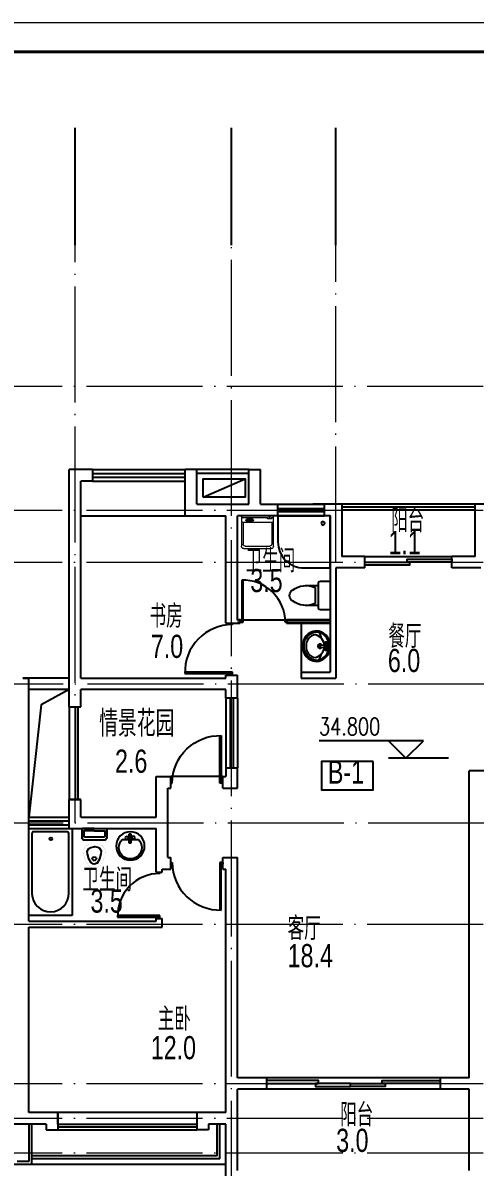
# Model space of a CAD drawing. Extents: x 1332633 to 1595679, y 264824 to 640777.
# Drawn here: x 1369132 to 1376932, y 521485 to 541240 of the extents above; entities that cross this region are included whole.
import ezdxf
from ezdxf.enums import TextEntityAlignment as Align

# ---------------------------------------------------------------- set-up
doc = ezdxf.new("R2010")
doc.units = 0
doc.header["$LTSCALE"] = 1000
doc.header["$MEASUREMENT"] = 0
doc.linetypes.add('DOTE', pattern=[2.42, 2, -0.2, 0.02, -0.2])
doc.layers.get('0').update_dxf_attribs({"linetype": 'CONTINUOUS'})
for name, color, linetype in [('3T_WOOD', 21, 'CONTINUOUS'), ('A-Balcony(建筑阳台)', 32, 'CONTINUOUS'), ('A-BALCONY_建筑阳台_', 6, 'CONTINUOUS'), ('A-Fur1(建筑厨卫洁具)', 136, 'CONTINUOUS'), ('A-Ground(室外构件)', 31, 'CONTINUOUS'), ('A-Hz1(房间名称)', 4, 'CONTINUOUS'), ('A-Hz3(房间面积)', 2, 'CONTINUOUS'), ('A-Wall(建筑墙)', 255, 'CONTINUOUS'), ('A-WALL_建筑墙_', 255, 'CONTINUOUS'), ('A-WINDOW(建筑门窗)', 4, 'CONTINUOUS'), ('AXIS', 3, 'CONTINUOUS'), ('C-sheet(通用-图框)', 7, 'CONTINUOUS'), ('DIM_ELEV', 3, 'CONTINUOUS'), ('管井', 5, 'CONTINUOUS')]:
    doc.layers.add(name, color=color, linetype=linetype)
for name, color, linetype, lineweight in [('_公共_图框', 4, 'CONTINUOUS', 5), ('DOTE', 1, 'DOTE', 13), ('JJ', 8, 'CONTINUOUS', 0), ('PUB_TEXT', 7, 'CONTINUOUS', 13), ('WALL', 2, 'CONTINUOUS', 35)]:
    doc.layers.add(name, color=color, linetype=linetype, lineweight=lineweight)
doc.styles.add('_TCH_DIM', font='SIMPLEX', dxfattribs={"width": 0.8, "bigfont": 'HZTXT'})
doc.styles.add('DIM', font='txt')
doc.styles.add('DIM_FONT', font='txt', dxfattribs={"width": 0.8})
doc.styles.get("Standard").update_dxf_attribs({"font": 'GBENOR', "bigfont": 'GBCBIG'})
doc.styles.add('SUNYAT1', font='3yromans.shx', dxfattribs={"width": 0.75, "bigfont": '3yhztxt.shx'})
doc.styles.add('图框文字', font='SIMKAI.TTF')

# ---------------------------------------------------------------- blocks, each defined once
blk = doc.blocks.new('vvxv')
at = {"layer": '_公共_图框'}
blk.add_lwpolyline([(-63000, 0), (0, 0), (0, 29700), (-63000, 29700)], close=True, dxfattribs=at)
at = {"layer": '_公共_图框', "const_width": 50}
blk.add_lwpolyline([(-61750, 500), (-500, 500), (-500, 29200), (-61750, 29200)], close=True, dxfattribs=at)
at = {"layer": '_公共_图框', "style": '图框文字'}
for tag, height, p in [('建设单位', 250, (-2500, 19150)), ('合作单位', 250, (-2527, 16842)), ('项目名称', 250, (-2500, 15150)), ('项目编号', 250, (-2500, 13150)), ('建筑', 175, (-1300, 2800)), ('方案深化', 175, (-1300, 2450)), ('1:100', 175, (-1300, 2100)), ('20090705', 175, (-1300, 1750)), ('图号', 175, (-1300, 1225))]:
    blk.add_attdef(tag, text='', height=height, dxfattribs=at).set_placement(p, align=Align.MIDDLE_CENTER)
blk = doc.blocks.new('TO2')
for p, q in [((-162, 236), (-131, 140)), ((-66, 52), (-50, 55)), ((-50, 48), (-66, 52)), ((-57, 70), (-45, 60)), ((-50, 55), (-57, 70)), ((-50, 48), (-57, 34)), ((-45, 44), (-57, 34)), ((-45, 60), (-38, 74)), ((-38, 29), (-45, 44)), ((-38, 74), (-38, 58)), ((-22, 62), (-38, 58)), ((-22, 42), (-38, 45)), ((-38, 29), (-38, 45)), ((-22, 62), (-35, 52)), ((-22, 42), (-35, 52)), ((-162, -228), (-131, -132)), ((-77, -20), (-80, -20)), ((-50, -41), (-66, -44)), ((-50, -48), (-66, -44)), ((-50, -41), (-57, -26)), ((-45, -36), (-57, -26)), ((-50, -48), (-57, -62)), ((-57, -62), (-45, -52)), ((-38, -22), (-45, -36)), ((-45, -52), (-38, -67)), ((-38, -22), (-38, -38)), ((-22, -34), (-38, -38)), ((-22, -54), (-38, -51)), ((-38, -67), (-38, -51)), ((-22, -34), (-35, -44)), ((-22, -54), (-35, -44))]:
    blk.add_line(p, q)
for points in [[(-152, 5), (-152, 19), (-45, 31)], [(-152, 3), (-152, -12), (-80, -20)], [(-77, -20), (-45, -23)]]:
    blk.add_lwpolyline(points)
for points in [[(-77, 27), (-71, 32), (-69, 34), (-69, 69, -0.397649), (-63, 75), (-25, 75, -0.448114), (-19, 69), (-19, 4)], [(-77, -20), (-71, -24), (-69, -26), (-69, -61, 0.397649), (-63, -68), (-25, -68, 0.448114), (-19, -62), (-19, 4)]]:
    blk.add_lwpolyline(points, format="xyb")
for points in [[(-66, 52), (-57, 34), (-38, 29), (-22, 42), (-22, 62), (-38, 74), (-57, 70)], [(-66, -44), (-57, -26), (-38, -22), (-22, -34), (-22, -54), (-38, -67), (-57, -62)]]:
    blk.add_lwpolyline(points, close=True)
for centre, radius in [((-43, 4), 11.1), ((-43, 52), 4.1), ((-43, -44), 4.1)]:
    blk.add_circle(centre, radius)
for centre, radius, start, end in [((-202, 14), 254, 94.668, 182.2445), ((-202, 14), 231, 94.668, 182.2445), ((-217, 24), 176, 94.3056, 186.3213), ((-282, 3), 204, 0.3156, 75.2808), ((-223, 22), 244, 358.482, 89.9831), ((-223, 22), 222, 2.2184, 89.9831), ((-202, -6), 254, 177.7555, 265.332), ((-202, -6), 231, 177.7555, 265.332), ((-217, -17), 176, 173.6787, 265.6944), ((-282, 5), 204, 284.7192, 359.6844), ((-158, 4), 35.5, 29.9432, 329.1629), ((-158, 4), 20.3, 52.3819, 308.4597), ((-403, 3), 403, 355.2019, 4.0377), ((277, 1), 256, 176.6011, 183.7052), ((-223, -15), 244, 270.0169, 359.8405), ((-223, -15), 222, 270.0169, 355.8617)]:
    blk.add_arc(centre, radius, start, end)
blk = doc.blocks.new('A$C4CE9686B')
at = {"layer": 'JJ'}
for p, q in [((0, 552), (0, 0)), ((0, 552), (525, 552)), ((29, 552), (29, 101)), ((71, 448), (79, 448)), ((77, 435), (77, 383)), ((91, 435), (77, 435)), ((91, 383), (91, 435)), ((116, 0), (116, 552)), ((116, 522), (489, 522)), ((521, 490), (521, 62)), ((565, 512), (565, 40)), ((70, 374), (79, 375)), ((77, 383), (91, 383)), ((525, 0), (0, 0)), ((53, 101), (28, 101)), ((28, 34), (53, 34)), ((29, 34), (29, 0)), ((53, 34), (53, 101)), ((116, 30), (489, 30))]:
    blk.add_line(p, q, dxfattribs=at)
blk.add_lwpolyline([(76, 343, 0.185158), (86, 347, 0.102042), (98, 362, 0.060862), (104, 382, 0.047173), (107, 409, 0.047173), (104, 436, 0.060862), (98, 456, 0.102042), (86, 472, 0.185158), (76, 476, 0.185158), (66, 472, 0.102042), (54, 456, 0.060862), (48, 436, 0.047173), (45, 409, 0.047173), (48, 382, 0.060862), (54, 362, 0.102042), (66, 347, 0.185158)], format="xyb", close=True, dxfattribs=at)
for points in [[(71, 448, 0.259034), (68, 446, 0.076276), (64, 437, 0.036515), (62, 426, 0.026615), (61, 411, 0.026615), (62, 396, 0.036515), (64, 385, 0.076276), (68, 376, 0.259034), (71, 375, 0.078462), (72, 375, 0.056762)], [(79, 448, 0.259034), (76, 446, 0.076276), (73, 437, 0.036515), (71, 426, 0.026615), (70, 411, 0.026615), (71, 396, 0.036515), (73, 385, 0.076276), (76, 376, 0.259034), (79, 375, 0.259034), (82, 376, 0.056762), (85, 383, 0.036515)], [(87, 435, 0.008736), (86, 437, 0.076276), (82, 446, 0.259034), (79, 448, 0.259034)]]:
    blk.add_lwpolyline(points, format="xyb", dxfattribs=at)
blk.add_circle((28, 69), 14, dxfattribs=at)
for centre, radius, start, end in [((489, 490), 32, 0, 90), ((525, 512), 40, 0, 90), ((489, 62), 32, 270, 360), ((525, 40), 40, 270, 0)]:
    blk.add_arc(centre, radius, start, end, dxfattribs=at)
at = {"layer": 'JJ', "width": 0.8, "flags": 9}
for tag in ['YSIZE', 'XSIZE']:
    blk.add_attdef(tag, (0, 276), '', height=0.4, rotation=90, dxfattribs=at)
blk = doc.blocks.new('A$C753116E8')
at = {"layer": 'JJ'}
blk.add_blockref('A$C4CE9686B', (0, 0), dxfattribs=at)
blk = doc.blocks.new('A$C3372732A')
at = {"layer": '管井', "color": 1}
blk.add_blockref('A$C753116E8', (0, 0), dxfattribs=at)
blk = doc.blocks.new('坐便器1')
at = {"layer": 'A-Fur1(建筑厨卫洁具)'}
for p, q in [((220, 0), (-220, 0)), ((-250, -30), (-250, -170)), ((250, -170), (250, -30)), ((-220, -200), (220, -200)), ((-170, -200), (-170, -430)), ((140, -260), (-140, -260)), ((170, -430), (170, -200))]:
    blk.add_line(p, q, dxfattribs=at)
for centre, radius, start, end in [((-220, -30), 30, 90, 180), ((-220, -170), 30, 180, 270), ((220, -30), 30, 0, 90), ((220, -170), 30, 270, 0), ((227, -413), 398, 157.4505, 216.6381), ((-227, -413), 398, 323.3619, 22.5495), ((0, -590), 110, 213.4509, 326.5491)]:
    blk.add_arc(centre, radius, start, end, dxfattribs=at)
blk = doc.blocks.new('E103')
at = {"layer": 'A-Fur1(建筑厨卫洁具)', "rotation": 180}
blk.add_blockref('坐便器1', (1004, -576), dxfattribs=at)
blk = doc.blocks.new('DOOR_B01')
for p, q in [((-0.47, 0.895), (-0.47, -0.015)), ((-0.44, -0.015), (-0.44, 0.895)), ((-0.5, 0.015), (-0.47, 0.015)), ((-0.5, -0.015), (-0.5, 0.015)), ((0.47, 0.015), (0.5, 0.015)), ((0.5, 0.015), (0.5, -0.015)), ((-0.5, -0.015), (-0.44, -0.015)), ((0.5, -0.015), (0.47, -0.015))]:
    blk.add_line(p, q)
blk.add_arc((-0.44, -0.015), 0.91, 0, 91.8892)
blk = doc.blocks.new('M_E7')
for p, q in [((-201, 62), (-201, -265)), ((-10, 112), (-151, 112)), ((-150, 61), (-150, -264)), ((-41, 81), (-130, 81)), ((-36, -102), (-36, 76)), ((0, -102), (0, 102)), ((-36, -102), (-36, -279)), ((0, -102), (0, -305)), ((-10, -315), (-151, -315)), ((-41, -284), (-130, -284))]:
    blk.add_line(p, q)
at = {"const_width": 1}
for points in [[(-651, -24), (-637, -1), (-550, 51), (-451, 83), (-371, 88), (-294, 37), (-262, -18), (-252, -84), (-252, -102)], [(-651, -180), (-637, -202), (-550, -254), (-451, -287), (-371, -292), (-294, -240), (-262, -186), (-252, -119), (-252, -102)]]:
    blk.add_lwpolyline(points, dxfattribs=at)
for points in [[(-597, -59), (-590, -49), (-523, -9), (-438, 19), (-389, 22), (-343, -9), (-325, -40), (-317, -89), (-317, -102)], [(-596, -145), (-590, -154), (-523, -194), (-438, -222), (-389, -225), (-343, -194), (-325, -164), (-317, -114), (-317, -102)]]:
    blk.add_lwpolyline(points)
blk.add_lwpolyline([(-644, -15, 0.39866), (-643, -191, 0.39866)], format="xyb", dxfattribs=at)
for centre, radius, start, end in [((-151, 62), 50, 90, 180), ((-130, 61), 20, 90, 180), ((-41, 76), 5, 0, 90), ((-10, 102), 10, 0, 90), ((-551, -102), 62.6, 137.0381, 223.979), ((-511, -114), 47.8, 77.2641, 164.6652), ((-511, -89), 47.8, 195.3348, 282.7359), ((-541, -103), 54.1, 1.1332, 40.3816), ((-541, -101), 54.1, 319.6184, 358.8668), ((-151, -265), 50, 180, 270), ((-130, -264), 20, 180, 270), ((-41, -279), 5, 270, 0), ((-10, -305), 10, 270, 0)]:
    blk.add_arc(centre, radius, start, end)
at = {"width": 0.8, "flags": 9}
for tag in ['XSIZE', 'YSIZE']:
    blk.add_attdef(tag, (0, 0), '', height=0.5, dxfattribs=at)
blk = doc.blocks.new('M_E33IEP')
for p, q in [((44, -21), (44, 20)), ((44, 20), (194, 20)), ((135, 135), (135, 20)), ((194, 20), (194, -21)), ((194, -21), (44, -21)), ((135, -21), (135, -144))]:
    blk.add_line(p, q)
for centre, radius in [((248, -5), 246), ((106, 56), 26.7), ((105, -55), 26.7)]:
    blk.add_circle(centre, radius)
blk.add_arc((274, -5), 197, 225.2527, 134.7473)
at = {"style": 'DIM_FONT', "width": 0.8, "flags": 9}
for tag in ['XSIZE', 'YSIZE']:
    blk.add_attdef(tag, (0, 0), '', height=0.5, dxfattribs=at)
at = {"width": 0.8, "flags": 9}
for tag in ['XSIZE', 'YSIZE']:
    blk.add_attdef(tag, (2, -251), '', height=150, dxfattribs=at)
blk = doc.blocks.new('淋浴')
at = {"layer": 'A-Fur1(建筑厨卫洁具)'}
blk.add_lwpolyline([(-900, -450), (-900, 0), (0, 0), (0, -900), (-450, -900, -0.414214)], format="xyb", close=True, dxfattribs=at)
blk.add_circle((-129, -123), 30, dxfattribs=at)
blk = doc.blocks.new('DOOR_A01')
for points in [[(0.013, 0), (0.013, 1), (-0.5, 1), (-0.5, 0)], [(-0.012, 0), (-0.012, -1), (0.5, -1), (0.5, 0)]]:
    blk.add_lwpolyline(points, close=True)
blk = doc.blocks.new('A$C79D20D74')
at = {"layer": 'A-Ground(室外构件)'}
blk.add_line((0, 720), (315, 0), dxfattribs=at)
blk.add_lwpolyline([(0, 720), (315, 720), (315, 0), (0, 0)], close=True, dxfattribs=at)
blk = doc.blocks.new('浴缸08X15')
at = {"layer": 'A-Fur1(建筑厨卫洁具)'}
for p, q in [((-375, -1500), (-375, 0)), ((-375, 0), (375, 0)), ((375, 0), (375, -1500)), ((-319, -85), (-319, -1125)), ((289, -56), (-289, -55)), ((319, -1113), (319, -86)), ((375, -1500), (-375, -1500))]:
    blk.add_line(p, q, dxfattribs=at)
blk.add_circle((6, -176), 25, dxfattribs=at)
for centre, radius, start, end in [((-289, -85), 30, 89.9714, 179.9956), ((289, -86), 30, 0.0057, 89.9714), ((0, -1117), 319, 181.3982, 0.6999)]:
    blk.add_arc(centre, radius, start, end, dxfattribs=at)
blk = doc.blocks.new('WIN_03X1200X200')
at = {"layer": 'A-WINDOW(建筑门窗)'}
for p, q in [((-0.5, 0.083), (0.5, 0.083)), ((-0.5, 0.021), (0.5, 0.021)), ((-0.5, -0.021), (0.5, -0.021)), ((-0.5, -0.083), (0.5, -0.083))]:
    blk.add_line(p, q, dxfattribs=at)

msp = doc.modelspace()

# ---------------------------------------------------------------- linework, layer by layer
at = {"layer": 'A-Balcony(建筑阳台)'}
for p, q in [((1369932, 529929), (1369232, 529929)), ((1369932, 529729), (1369232, 529729)), ((1369232, 522229), (1369232, 521579)), ((1369282, 522229), (1369282, 521529)), ((1372482, 521679), (1372482, 522229)), ((1372532, 521629), (1372532, 522229)), ((1369232, 521579), (1369032, 521579)), ((1372482, 521679), (1369282, 521679)), ((1372532, 521629), (1369282, 521629)), ((1372632, 521529), (1365632, 521529)), ((1369282, 521529), (1368982, 521529))]:
    msp.add_line(p, q, dxfattribs=at)
msp.add_lwpolyline([(1369932, 529729), (1369450, 529469), (1369232, 527529)], dxfattribs=at)
at = {"layer": 'A-BALCONY_建筑阳台_'}
for p, q in [((1376932, 532929, 0), (1374632, 532929)), ((1376932, 532879, 0), (1374632, 532879)), ((1376932, 532829, 0), (1374632, 532829)), ((1369932, 529429), (1369932, 527829)), ((1370032, 529429), (1370032, 527829)), ((1370082, 529429), (1370082, 527829))]:
    msp.add_line(p, q, dxfattribs=at)
at = {"layer": 'A-Fur1(建筑厨卫洁具)'}
msp.add_line((1373932, 530879), (1373932, 530029), dxfattribs=at)
at = {"layer": 'A-Ground(室外构件)'}
for p, q in [((1373032, 533529), (1372132, 533529)), ((1373032, 533462), (1372132, 533462))]:
    msp.add_line(p, q, dxfattribs=at)
at = {"layer": 'A-Hz1(房间名称)', "color": 6}
msp.add_lwpolyline([(1375174, 528488), (1374285, 528488), (1374285, 527999), (1375174, 527999)], close=True, dxfattribs=at)
at = {"layer": 'A-Wall(建筑墙)'}
for p, q in [((1370332, 533529), (1369932, 533529)), ((1371932, 532729), (1371932, 533529)), ((1372132, 533529), (1371932, 533529)), ((1372132, 532929), (1372132, 533529)), ((1373032, 532929), (1373032, 533529)), ((1373032, 533529), (1373232, 533529)), ((1373232, 532929), (1373232, 533529)), ((1372132, 532929), (1373032, 532929)), ((1373232, 532929), (1373532, 532929)), ((1372832, 523029), (1372832, 523579)), ((1373732, 523029), (1372832, 523029)), ((1373332, 523029), (1373332, 522829)), ((1376332, 523029), (1376332, 522829)), ((1372832, 521429), (1372832, 522829)), ((1373532, 522829), (1372832, 522829)), ((1376832, 521429), (1376832, 522829)), ((1369732, 522429), (1369232, 522429)), ((1369732, 522229), (1369732, 522429)), ((1369732, 522429), (1369732, 522129)), ((1372132, 522429), (1372132, 522429)), ((1372132, 522429), (1372132, 522129)), ((1369532, 522229), (1369532, 522129)), ((1372332, 522229), (1372332, 522129))]:
    msp.add_line(p, q, dxfattribs=at)
at = {"layer": 'A-WALL_建筑墙_'}
for p, q in [((1369932, 529429), (1369932, 533529)), ((1370332, 533529), (1370332, 533329)), ((1370132, 529929), (1370132, 533329)), ((1370332, 533329), (1370132, 533329)), ((1373532, 532729), (1373532, 532929)), ((1374632, 532929), (1374132, 532929)), ((1374332, 532729), (1374332, 532929)), ((1374632, 532929), (1374632, 532029)), ((1377132, 532929, 0), (1376932, 532929, 0)), ((1376932, 532029, 0), (1376932, 532929, 0)), ((1371932, 532729), (1372632, 532729)), ((1372632, 530879), (1372632, 532729)), ((1372832, 530929), (1372832, 532729)), ((1373532, 532729), (1372832, 532729)), ((1374432, 532729), (1374132, 532729)), ((1374432, 532729), (1374432, 530029)), ((1375032, 532029), (1374632, 532029)), ((1375032, 531829), (1375032, 532029)), ((1376932, 532029, 0), (1376532, 532029)), ((1376532, 531829), (1376532, 532029)), ((1375032, 531829), (1374532, 531829)), ((1374532, 531829), (1374532, 529929)), ((1377032, 531829, 0), (1376532, 531829)), ((1372632, 530879), (1372832, 530879)), ((1369132, 529929), (1369232, 529929)), ((1369132, 529929), (1369232, 529929)), ((1369232, 529929), (1369132, 529929)), ((1369232, 529929), (1369132, 529929)), ((1369232, 525729), (1369232, 529929)), ((1370132, 529929), (1372632, 529929)), ((1372632, 529929), (1372632, 529979)), ((1372632, 529979), (1372832, 529979)), ((1372832, 529579), (1372832, 529979)), ((1373932, 530029), (1374432, 530029)), ((1373932, 530029), (1373932, 529929)), ((1373932, 529929), (1374532, 529929)), ((1370132, 529429), (1370132, 529729)), ((1372632, 529729), (1370132, 529729)), ((1370132, 529429), (1370132, 529729)), ((1372632, 529579), (1372632, 529729)), ((1372832, 529579), (1372632, 529579)), ((1369932, 529429), (1370132, 529429)), ((1369932, 529429), (1370132, 529429)), ((1372632, 528379), (1372832, 528379)), ((1372832, 528029), (1372832, 528379)), ((1376832, 523029), (1376832, 528329)), ((1377082, 528329), (1376832, 528329)), ((1371432, 527529), (1371432, 528229)), ((1371432, 528229), (1371682, 528229)), ((1371682, 528029), (1371682, 528229)), ((1372582, 528029), (1372582, 528229)), ((1371632, 526829), (1371632, 528029)), ((1371632, 528029), (1371682, 528029)), ((1372582, 528029), (1372832, 528029)), ((1369932, 527329), (1369932, 527829)), ((1370132, 527829), (1369932, 527829)), ((1370132, 527829), (1369932, 527829)), ((1369932, 527829), (1370132, 527829)), ((1370132, 527529), (1370132, 527829)), ((1370132, 527529), (1371432, 527529)), ((1369932, 527329), (1371432, 527329)), ((1371432, 526629), (1371432, 527329)), ((1371632, 526829), (1371682, 526829)), ((1371682, 526629), (1371682, 526829)), ((1372582, 526829), (1372832, 526829)), ((1372582, 526629), (1372582, 526829)), ((1372832, 523029), (1372832, 526829)), ((1371432, 526579), (1371432, 526629)), ((1371432, 526579), (1371532, 526579)), ((1371532, 526579), (1371532, 526629)), ((1371532, 526629), (1371682, 526629)), ((1372582, 526629), (1372632, 526629)), ((1372632, 522429), (1372632, 526629)), ((1369232, 525729), (1371432, 525729)), ((1371432, 525729), (1371432, 525779)), ((1371432, 525779), (1371532, 525779)), ((1371532, 525629), (1371532, 525779)), ((1369232, 522429), (1369232, 525629)), ((1369232, 525629), (1371532, 525629)), ((1376832, 523029), (1375932, 523029)), ((1376832, 522829), (1376132, 522829)), ((1372632, 522429), (1372132, 522429)), ((1372632, 521229), (1372632, 522229))]:
    msp.add_line(p, q, dxfattribs=at)
at = {"layer": 'A-WALL_建筑墙_', "ltscale": 0.2}
for p, q in [((1369532, 522229), (1368732, 522229)), ((1372632, 522229), (1372332, 522229)), ((1369532, 522129), (1369732, 522129)), ((1372332, 522129), (1372132, 522129))]:
    msp.add_line(p, q, dxfattribs=at)
at = {"layer": 'A-WINDOW(建筑门窗)'}
for p, q in [((1370332, 533529), (1371932, 533529)), ((1370332, 533462), (1371932, 533462)), ((1370332, 533396), (1371932, 533396)), ((1370332, 533329), (1371932, 533329)), ((1373532, 532929), (1374332, 532929)), ((1373532, 532854), (1374332, 532854)), ((1370132, 532729), (1371532, 532729)), ((1370232, 532729), (1371932, 532729)), ((1373532, 532804), (1374332, 532804)), ((1373532, 532729), (1374332, 532729)), ((1375032, 532029), (1376532, 532029)), ((1373682, 530929), (1372882, 530929)), ((1372582, 528229), (1371682, 528229)), ((1369232, 527529), (1369932, 527529)), ((1369232, 527462), (1369932, 527462)), ((1369232, 527462), (1369932, 527462)), ((1369232, 527396), (1369932, 527396)), ((1369232, 527396), (1369932, 527396)), ((1369232, 527396), (1369932, 527396)), ((1369232, 527396), (1369932, 527396)), ((1369232, 527329), (1369932, 527329)), ((1369232, 527329), (1369932, 527329)), ((1369232, 527329), (1369932, 527329)), ((1369232, 527329), (1369932, 527329)), ((1376332, 523029), (1373332, 523029)), ((1376332, 522829), (1373332, 522829)), ((1372132, 522429), (1369732, 522429)), ((1369732, 522229), (1372132, 522229)), ((1369732, 522179), (1372132, 522179)), ((1369732, 522129), (1372132, 522129))]:
    msp.add_line(p, q, dxfattribs=at)
at = {"layer": 'A-WINDOW(建筑门窗)', "elevation": 0}
for points in [[(1373332, 522979), (1373332, 522929), (1374232, 522929), (1374232, 522979)], [(1376332, 522979), (1376332, 522929), (1375332, 522929), (1375332, 522979)], [(1374182, 522929), (1374182, 522879), (1374782, 522879), (1374782, 522929)], [(1375382, 522929), (1375382, 522879), (1374782, 522879), (1374782, 522929)]]:
    msp.add_lwpolyline(points, close=True, dxfattribs=at)
at = {"layer": 'AXIS'}
for p, q in [((1370032, 537403), (1370032, 539428)), ((1372732, 537403), (1372732, 539428)), ((1374532, 537403), (1374532, 539428))]:
    msp.add_line(p, q, dxfattribs=at)
at = {"layer": 'C-sheet(通用-图框)'}
for p in [(1372632, 528379), (1372582, 528229)]:
    msp.add_line(p, (1372632, 528229), dxfattribs=at)
at = {"layer": 'DIM_ELEV'}
for p, q in [((1376040, 528844), (1374240, 528844)), ((1375740, 528544), (1375440, 528844)), ((1375740, 528544), (1376040, 528844)), ((1376473, 528544), (1375440, 528544))]:
    msp.add_line(p, q, dxfattribs=at)
at = {"layer": 'DOTE'}
for p, q in [((1370032, 527429), (1370032, 537663)), ((1372732, 520629), (1372732, 537663)), ((1374532, 531929), (1374532, 537663)), ((1346032, 534969), (1393109, 534969)), ((1346032, 532829), (1393109, 532829)), ((1346032, 531929), (1393109, 531929)), ((1346047, 529829), (1393123, 529829)), ((1346047, 527429), (1393123, 527429)), ((1346032, 525679), (1393109, 525679)), ((1346032, 522929), (1393109, 522929)), ((1346032, 522329), (1393109, 522329)), ((1346032, 521729), (1393109, 521729))]:
    msp.add_line(p, q, dxfattribs=at)
at = {"layer": 'WALL', "ltscale": 0.08}
for p, q in [((1372882, 530929), (1372832, 530929)), ((1372882, 530879), (1372832, 530879)), ((1374432, 530929), (1373682, 530929)), ((1374432, 530879), (1373682, 530879))]:
    msp.add_line(p, q, dxfattribs=at)
at = {"layer": 'WALL'}
for p, q in [((1372882, 530929), (1372882, 530879)), ((1373682, 530929), (1373682, 530879))]:
    msp.add_line(p, q, dxfattribs=at)

# ---------------------------------------------------------------- block references
for name, p in [('vvxv', (1401833, 511540)), ('浴缸08X15', (1369607, 527329))]:
    msp.add_blockref(name, p)
at = {"layer": 'A-Fur1(建筑厨卫洁具)', "xscale": -1}
for name, p, rotation in [('A$C3372732A', (1373454, 532729), 90), ('淋浴', (1374432, 532729), 270), ('M_E7', (1370466, 527329), 270), ('M_E33IEP', (1370981, 527277), 90)]:
    msp.add_blockref(name, p, dxfattribs=dict(at, rotation=rotation))
at = {"layer": 'A-Fur1(建筑厨卫洁具)'}
ref = msp.add_blockref('E103', (1373857, 532358), dxfattribs=dict(at, xscale=-1, rotation=90))
ref.add_attrib('SN TY UN', '座式便器**套', (1374424, 531378), dxfattribs={"layer": '0', "height": 0.01, "rotation": 90, "style": 'DIM'})
ref.add_attrib('XYVALUE', '(500 715)', (1374424, 531378), dxfattribs={"layer": '0', "height": 0.01, "rotation": 90, "style": 'DIM'})
at = {"layer": 'A-Fur1(建筑厨卫洁具)', "rotation": 0.01309253893755802}
msp.add_blockref('TO2', (1374411, 530476), dxfattribs=at)
at = {"layer": 'A-Ground(室外构件)', "rotation": 90}
msp.add_blockref('A$C79D20D74', (1372964, 533051), dxfattribs=at)
at = {"layer": 'A-WINDOW(建筑门窗)'}
for name, p, xscale, yscale, zscale in [('DOOR_A01', (1375782, 531929), -1500, 50, 1500), ('DOOR_B01', (1372132, 528129), -900, 900, 900), ('DOOR_B01', (1372132, 526729), -900, -900, 900)]:
    msp.add_blockref(name, p, dxfattribs=dict(at, xscale=xscale, yscale=yscale, zscale=zscale))
for name, p, xscale, yscale, zscale, rotation in [('DOOR_B01', (1373282, 530904), -800, -800, 800, 180), ('DOOR_B01', (1372732, 530429), -899.9999999995343, -899.9999999995343, 899.9999999995924, 270.0000000000593), ('WIN_03X1200X200', (1372732, 528979), 1200, 1200, 1200, 270.0000000000445), ('DOOR_B01', (1371482, 526179), -800, -800, 800, 270)]:
    msp.add_blockref(name, p, dxfattribs=dict(at, xscale=xscale, yscale=yscale, zscale=zscale, rotation=rotation))

# ---------------------------------------------------------------- texts
at = {"layer": '3T_WOOD', "insert": (1371745, 528918), "char_height": 450, "width": 1552.5, "attachment_point": 9}
msp.add_mtext('{\\C2;情景花园}', dxfattribs=at)
at = {"layer": 'A-Hz1(房间名称)', "style": 'SUNYAT1', "width": 0.75}
for s, p in [('阳台 ', (1375485, 532444)), ('卫生间', (1372975, 531752)), ('书房', (1371318, 530796)), ('餐厅', (1375436, 530448)), ('B-1', (1374393, 528105)), ('卫生间', (1370159, 526245)), ('客厅', (1373699, 525405)), ('主卧', (1371458, 523840)), ('阳台', (1374605, 522187))]:
    msp.add_text(s, height=400, dxfattribs=at).set_placement(p)
at = {"layer": 'A-Hz3(房间面积)', "style": 'SUNYAT1', "width": 0.75}
for s, p in [('1.1', (1375437, 532066)), ('3.5', (1373055, 531413)), ('7.0', (1371339, 530276)), ('6.0', (1375428, 530033)), ('2.6', (1370721, 528294)), ('3.5', (1370298, 525879)), ('18.4', (1373699, 524936)), ('12.0', (1371338, 523347)), ('3.0', (1374536, 521747))]:
    msp.add_text(s, height=400, dxfattribs=at).set_placement(p)
at = {"layer": 'PUB_TEXT', "style": '_TCH_DIM', "width": 0.752941}
msp.add_text('34.800', height=297.5, dxfattribs=at).set_placement((1374240, 528944))

doc.saveas('drawing.dxf')
